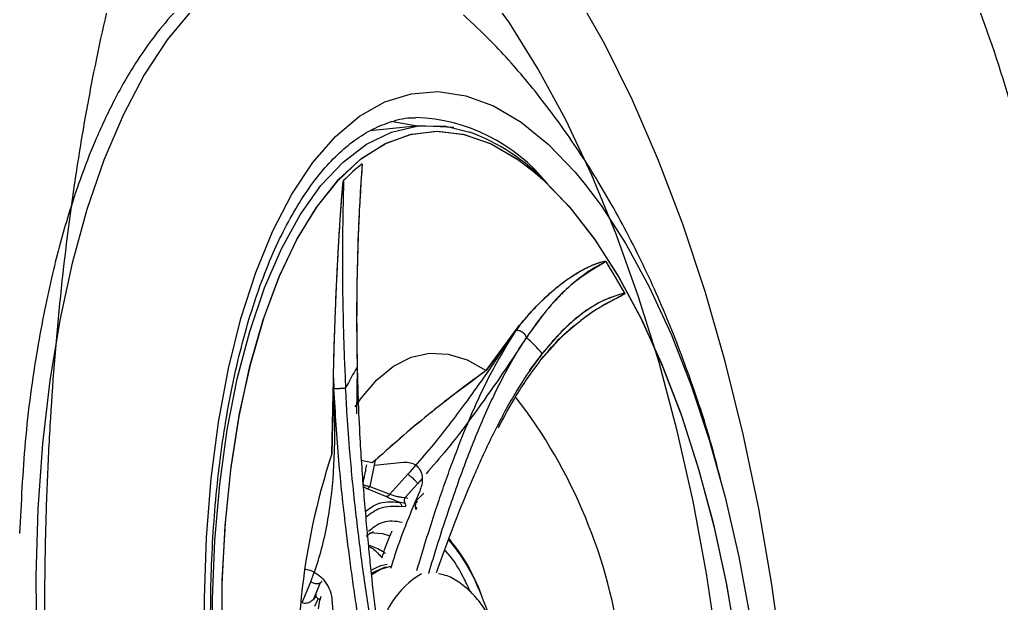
# Model space of a CAD drawing. Header units: inches. Extents: x -1 to 81, y -22 to 129.
# Drawn here: x 8.017 to 10.246, y 16.369 to 17.695 of the extents above; entities that cross this region are included whole.
import ezdxf

# ---------------------------------------------------------------- set-up
doc = ezdxf.new("R2010")
doc.units = ezdxf.units.IN
doc.header["$MEASUREMENT"] = 0
doc.layers.add('1', color=4, linetype='Continuous')

# ---------------------------------------------------------------- blocks, each defined once
blk = doc.blocks.new('2026 PACE')
at = {"color": 8, "linetype": 'Continuous', "lineweight": 25}
for p, q in [((9.4846, 17.4528), (9.5389, 17.4398)), ((9.4846, 17.4528), (9.5389, 17.4398)), ((9.7033, 16.9364), (9.6739, 16.8983)), ((9.3174, 16.6879), (9.2923, 16.6934)), ((9.4304, 16.6523), (9.4203, 16.6405)), ((9.4344, 16.619), (9.4161, 16.6007)), ((9.3783, 16.5985), (9.3696, 16.6021)), ((9.419, 16.5843), (9.4152, 16.587)), ((9.2006, 16.3844), (9.1984, 16.3762))]:
    blk.add_line(p, q, dxfattribs=at)
at = {"color": 8, "linetype": 'Continuous', "lineweight": 25, "flags": 128}
for points in [[(9.505, 17.7253), (9.4365, 17.7782), (9.3673, 17.8182), (9.2979, 17.8446), (9.2289, 17.8574), (9.1609, 17.8565), (9.0942, 17.8418), (9.0295, 17.8134), (8.9672, 17.7716), (8.9079, 17.7168), (8.8518, 17.6492), (8.7996, 17.5695), (8.7515, 17.4782), (8.708, 17.376), (8.6693, 17.2637), (8.6358, 17.1422), (8.6078, 17.0124), (8.5854, 16.8752), (8.5687, 16.7318), (8.5581, 16.5831), (8.5534, 16.4304)], [(8.9361, 16.3799), (8.9407, 16.5182), (8.9514, 16.6523), (8.9681, 16.7807), (8.9907, 16.9024), (9.019, 17.016), (9.0526, 17.1206), (9.0913, 17.2151), (9.1347, 17.2985), (9.1823, 17.3702), (9.2337, 17.4294), (9.2885, 17.4755), (9.346, 17.5081), (9.4058, 17.5269), (9.4672, 17.5316), (9.5296, 17.5224), (9.5926, 17.4991), (9.6553, 17.4622), (9.7174, 17.4118), (9.778, 17.3485), (9.801, 17.3208)], [(8.9556, 16.2429), (8.9547, 16.3788), (8.9599, 16.5116), (8.971, 16.64), (8.9881, 16.7628), (9.0109, 16.8788), (9.0391, 16.9867), (9.0726, 17.0855), (9.1109, 17.1742), (9.1537, 17.252), (9.2006, 17.318), (9.2511, 17.3716), (9.3046, 17.4123), (9.3608, 17.4397), (9.4189, 17.4535), (9.423, 17.4539)], [(8.9556, 16.2429), (8.9547, 16.3788), (8.9599, 16.5116), (8.971, 16.64), (8.9881, 16.7628), (9.0109, 16.8788), (9.0391, 16.9867), (9.0726, 17.0855), (9.1109, 17.1742), (9.1537, 17.252), (9.2006, 17.318), (9.2511, 17.3716), (9.3046, 17.4123), (9.3608, 17.4397), (9.4189, 17.4535), (9.423, 17.4539)], [(8.9754, 16.2842), (8.9764, 16.4199), (8.9837, 16.5521), (8.997, 16.6794), (9.0162, 16.8004), (9.0412, 16.914), (9.0717, 17.0189), (9.1074, 17.1142), (9.1479, 17.1987), (9.1928, 17.2717), (9.2417, 17.3324), (9.294, 17.3802), (9.3492, 17.4145), (9.4067, 17.4351), (9.466, 17.4417), (9.5264, 17.4342), (9.5873, 17.4128), (9.6481, 17.3776), (9.685, 17.3495)], [(8.9755, 16.2763), (8.9762, 16.4122), (8.9831, 16.5446), (8.996, 16.6722), (9.015, 16.7936), (9.0396, 16.9077), (9.0698, 17.0131), (9.1052, 17.109), (9.1455, 17.1942), (9.1901, 17.2678), (9.2388, 17.3292), (9.2909, 17.3778), (9.3459, 17.4129), (9.4033, 17.4343), (9.4625, 17.4417), (9.5229, 17.435), (9.5838, 17.4144), (9.6446, 17.38), (9.6815, 17.3524)], [(9.3922, 16.6095), (9.3952, 16.6087), (9.3981, 16.6078)], [(9.3119, 16.53), (9.3407, 16.5275), (9.3553, 16.5229)], [(9.3138, 16.4446), (9.3366, 16.4551), (9.3508, 16.4578)], [(9.3147, 16.4377), (9.3457, 16.451), (9.3511, 16.4519)], [(8.5534, 16.4304), (8.5548, 16.2748), (8.5622, 16.1175), (8.5756, 15.9597), (8.5949, 15.8026), (8.6199, 15.6473), (8.6505, 15.4951), (8.6864, 15.3471), (8.7273, 15.2045), (8.773, 15.0683), (8.823, 14.9396), (8.877, 14.8193), (8.9346, 14.7084), (8.9954, 14.6077)], [(9.6251, 14.623), (9.5622, 14.6463), (9.4994, 14.6832), (9.4374, 14.7336), (9.3767, 14.7969), (9.3179, 14.8724), (9.2617, 14.9595), (9.2085, 15.0573), (9.1588, 15.1649), (9.1132, 15.2813), (9.072, 15.4052), (9.0357, 15.5356), (9.0047, 15.6712), (8.9791, 15.8106), (8.9593, 15.9526), (8.9455, 16.0957), (8.9377, 16.2386), (8.9361, 16.3799)]]:
    blk.add_lwpolyline(points, dxfattribs=at)
at = {"color": 8, "linetype": 'Continuous', "lineweight": 25}
for centre, radius, start, end in [((9.4015, 17.0711), 0.4019, 38.8687, 87.9159), ((9.5308, 16.2633), 0.2004, 120.5514, 173.5553)]:
    blk.add_arc(centre, radius, start, end, dxfattribs=at)
for points, knots in [([(9.4187, 16.4431), (9.4208, 16.4505), (9.4291, 16.4787), (9.4437, 16.526), (9.4618, 16.5822), (9.4793, 16.6339), (9.4965, 16.6821), (9.5142, 16.7288), (9.543, 16.8002), (9.5851, 16.8937), (9.6242, 16.9567), (9.6442, 16.989)], [0, 0, 0, 0, 0.034266, 0.129852, 0.222304, 0.302863, 0.383415, 0.464089, 0.54504, 0.767193, 1, 1, 1, 1]), ([(9.6675, 16.973), (9.6548, 16.9538), (9.6305, 16.9167), (9.5886, 16.8549), (9.5414, 16.7888), (9.4928, 16.7242), (9.4552, 16.681), (9.4395, 16.6629)], [0, 0, 0, 0, 0.21943, 0.422437, 0.610407, 0.836396, 1, 1, 1, 1]), ([(9.446, 16.4368), (9.446, 16.4371), (9.4579, 16.48), (9.4848, 16.563), (9.5186, 16.6618), (9.5474, 16.7362), (9.5698, 16.7899), (9.5923, 16.8392), (9.6174, 16.8892), (9.642, 16.9334), (9.66, 16.9612), (9.6677, 16.973)], [0, 0, 0, 0, 0.001332, 0.19882, 0.40141, 0.496902, 0.595291, 0.700753, 0.787792, 0.90993, 1, 1, 1, 1]), ([(9.7035, 16.9364), (9.6945, 16.9245), (9.6735, 16.8969), (9.6447, 16.8515), (9.6207, 16.8096), (9.6083, 16.7856), (9.604, 16.7771)], [0, 0, 0, 0, 0.26368, 0.611241, 0.862366, 1, 1, 1, 1]), ([(9.3092, 16.1915), (9.3071, 16.2038), (9.3019, 16.2338), (9.2938, 16.2827), (9.2855, 16.3358), (9.2777, 16.3874), (9.2706, 16.4378), (9.2637, 16.4896), (9.2533, 16.5733), (9.2402, 16.6947), (9.2337, 16.8015), (9.2304, 16.8561)], [0, 0, 0, 0, 0.064358, 0.156965, 0.246537, 0.324585, 0.402627, 0.480787, 0.559216, 0.774447, 1, 1, 1, 1]), ([(9.3331, 16.2096), (9.3322, 16.2147), (9.3249, 16.2543), (9.312, 16.3369), (9.2973, 16.4365), (9.2865, 16.5202), (9.2789, 16.5849), (9.2722, 16.6492), (9.2658, 16.7199), (9.2606, 16.7882), (9.258, 16.8371), (9.2568, 16.8578)], [0, 0, 0, 0, 0.0284809, 0.2200136, 0.417808, 0.5106835, 0.6063772, 0.7089501, 0.7936056, 0.9123975, 1, 1, 1, 1]), ([(9.3012, 16.5776), (9.31, 16.584), (9.3341, 16.6018), (9.3611, 16.5998), (9.3783, 16.5985)], [0, 0, 0, 0, 0.361668, 1, 1, 1, 1]), ([(9.3023, 16.5647), (9.313, 16.5727), (9.3386, 16.5918), (9.3673, 16.59), (9.3839, 16.5889)], [0, 0, 0, 0, 0.4177063, 1, 1, 1, 1]), ([(9.4161, 16.6007), (9.4172, 16.6005), (9.4192, 16.6003), (9.4194, 16.6007), (9.4195, 16.6009)], [0, 0, 0, 0, 0.5639164, 1, 1, 1, 1]), ([(9.3852, 16.5525), (9.3777, 16.5539), (9.356, 16.5579), (9.3299, 16.5507), (9.3134, 16.5358), (9.3091, 16.5319)], [0, 0, 0, 0, 0.283751, 0.813176, 1, 1, 1, 1]), ([(9.4901, 16.5137), (9.5013, 16.4997), (9.5287, 16.4656), (9.5651, 16.3926), (9.5859, 16.3296), (9.5954, 16.3005)], [0, 0, 0, 0, 0.272725, 0.664246, 1, 1, 1, 1]), ([(9.54, 16.3953), (9.5347, 16.4067), (9.5179, 16.4434), (9.4975, 16.475), (9.4823, 16.4896), (9.4816, 16.4904)], [0, 0, 0, 0, 0.299968, 0.964578, 1, 1, 1, 1]), ([(9.1776, 16.4176), (9.1789, 16.417), (9.1814, 16.4158), (9.1857, 16.4145), (9.1901, 16.4138), (9.1942, 16.4139), (9.1976, 16.4145), (9.1992, 16.4154), (9.1998, 16.4158)], [0, 0, 0, 0, 0.154447, 0.321796, 0.499005, 0.681591, 0.864176, 1, 1, 1, 1]), ([(9.1583, 16.3705), (9.1599, 16.3701), (9.163, 16.3693), (9.1681, 16.3696), (9.173, 16.3708), (9.179, 16.3736), (9.1823, 16.3769), (9.1844, 16.379)], [0, 0, 0, 0, 0.165764, 0.334642, 0.506643, 0.681205, 1, 1, 1, 1])]:
    blk.add_open_spline(points, degree=3, knots=knots, dxfattribs=at)
at = {"layer": '1', "color": 4, "linetype": 'Continuous', "lineweight": 25}
for p, q in [((9.4035, 17.4718), (9.4161, 17.4727)), ((9.423, 17.4539), (9.3129, 17.4428)), ((9.423, 17.4539), (9.3129, 17.4428)), ((9.4877, 17.451), (9.423, 17.4539)), ((9.4877, 17.451), (9.423, 17.4539)), ((9.5026, 17.4503), (9.4877, 17.451)), ((9.5026, 17.4503), (9.4877, 17.451)), ((9.6533, 17.0023), (9.5762, 16.8977)), ((9.5762, 16.8977), (9.652, 17.0008)), ((9.652, 17.0008), (9.644, 16.989)), ((9.6533, 17.0023), (9.6442, 16.989)), ((9.7008, 16.9228), (9.7462, 16.9735)), ((9.2829, 16.9053), (9.2817, 16.7998)), ((9.2292, 16.8806), (9.2254, 16.7082)), ((9.2254, 16.7082), (9.2291, 16.8777)), ((9.2291, 16.8777), (9.2301, 16.8561)), ((9.2292, 16.8806), (9.2304, 16.8561)), ((9.324, 16.6939), (9.3118, 16.6347)), ((9.3215, 16.683), (9.3883, 16.6894)), ((9.3575, 16.6167), (9.3984, 16.6621)), ((9.3118, 16.6347), (9.3575, 16.6167)), ((9.3922, 16.6095), (9.4203, 16.6405)), ((9.3484, 16.6119), (9.304, 16.6296)), ((9.3919, 16.5957), (9.3783, 16.5985)), ((9.3839, 16.5889), (9.3938, 16.5896)), ((9.1583, 16.3705), (9.1776, 16.4176)), ((9.1845, 16.379), (9.2, 16.4161)), ((9.1942, 16.3798), (9.1862, 16.3613)), ((9.1954, 16.3561), (9.1984, 16.3762))]:
    blk.add_line(p, q, dxfattribs=at)
at = {"layer": '1', "color": 3, "linetype": 'Continuous', "lineweight": 25, "flags": 128}
for points in [[(10.1563, 14.6018), (10.1921, 14.7401), (10.2224, 14.8866), (10.2469, 15.0405), (10.2655, 15.2007), (10.2781, 15.3663), (10.2845, 15.5361), (10.2848, 15.7092), (10.2789, 15.8844), (10.2669, 16.0607), (10.2489, 16.2368), (10.2249, 16.4117), (10.1951, 16.5843), (10.1598, 16.7535), (10.1191, 16.9183), (10.0733, 17.0775), (10.0226, 17.2302), (9.9674, 17.3754), (9.9081, 17.5122), (9.8451, 17.6397), (9.7786, 17.7572)], [(9.9816, 14.5804), (10.0214, 14.7033), (10.0559, 14.8354), (10.0848, 14.9756), (10.108, 15.1232), (10.1253, 15.277), (10.1366, 15.436), (10.1418, 15.5991), (10.1409, 15.7652), (10.1338, 15.9332), (10.1207, 16.102), (10.1016, 16.2702), (10.0766, 16.437), (10.046, 16.601), (10.0099, 16.7611), (9.9685, 16.9163), (9.9222, 17.0656), (9.8713, 17.2078), (9.8161, 17.342), (9.757, 17.4674), (9.6944, 17.583), (9.6288, 17.688), (9.5605, 17.7818)]]:
    blk.add_lwpolyline(points, dxfattribs=at)
at = {"layer": '1', "color": 4, "linetype": 'Continuous', "lineweight": 25, "flags": 128}
for points in [[(9.417, 17.4533), (9.4153, 17.4538), (9.3594, 17.4635)], [(9.423, 17.4539), (9.4785, 17.4535), (9.4846, 17.4528)], [(9.423, 17.4539), (9.4785, 17.4535), (9.4846, 17.4528)], [(9.6815, 17.3524), (9.7048, 17.3322), (9.7636, 17.2715), (9.8206, 17.1984), (9.875, 17.1138), (9.9263, 17.0186), (9.9741, 16.9136), (10.0178, 16.8), (10.057, 16.6789), (10.0912, 16.5516), (10.1202, 16.4194), (10.1436, 16.2837), (10.1612, 16.1457), (10.1728, 16.007), (10.1782, 15.869)], [(9.685, 17.3495), (9.7082, 17.329), (9.767, 17.2676), (9.8238, 17.1939), (9.878, 17.1086), (9.9292, 17.0128), (9.9767, 16.9073), (10.0202, 16.7932), (10.0591, 16.6717), (10.0931, 16.5441), (10.1217, 16.4117), (10.1448, 16.2758)], [(9.801, 17.3208), (9.8368, 17.273), (9.893, 17.1859), (9.9463, 17.0881), (9.9959, 16.9805), (10.0415, 16.8641), (10.0827, 16.7402), (10.119, 16.6098), (10.1501, 16.4742), (10.1756, 16.3348), (10.1954, 16.1928), (10.2093, 16.0497), (10.217, 15.9068), (10.2186, 15.7655), (10.214, 15.6272), (10.2033, 15.4931), (10.1866, 15.3647), (10.164, 15.243), (10.1357, 15.1294), (10.1021, 15.0248), (10.0634, 14.9303), (10.0294, 14.8631)], [(9.2786, 16.8152), (9.2927, 16.8357), (9.3279, 16.8769), (9.3657, 16.9078), (9.4056, 16.9279), (9.4472, 16.937), (9.4898, 16.935), (9.533, 16.9218), (9.5762, 16.8977)], [(9.2786, 16.8152), (9.2927, 16.8357), (9.3279, 16.8769), (9.3657, 16.9078), (9.4056, 16.9279), (9.4472, 16.937), (9.4898, 16.935), (9.533, 16.9218), (9.5762, 16.8977)], [(9.3582, 16.4523), (9.3361, 16.4461), (9.3145, 16.4327)], [(9.1895, 16.3882), (9.1908, 16.3936), (9.1916, 16.3966)]]:
    blk.add_lwpolyline(points, dxfattribs=at)
at = {"layer": '1', "color": 4, "linetype": 'Continuous', "lineweight": 25}
for centre, radius, start, end in [((9.3751, 17.0033), 0.4663, 43.547, 69.4289), ((9.3751, 17.0033), 0.4663, 43.5469, 69.4289), ((9.5489, 17.0416), 0.4133, 128.025, 135.8641), ((9.5489, 17.0416), 0.4133, 128.0259, 135.864), ((8.731, 16.4328), 1.3251, 28.9304, 32.5343), ((8.731, 16.4328), 1.3251, 28.9306, 32.5347), ((9.3227, 16.5997), 0.5082, 41.4973, 47.2807), ((9.3229, 16.5997), 0.5082, 41.4978, 47.2813), ((9.7982, 16.5905), 0.6037, 148.5637, 153.7194), ((8.6898, 16.1042), 1.203, 7.3305, 37.656), ((10.685, 16.227), 1.5369, 161.7538, 186.5827)]:
    blk.add_arc(centre, radius, start, end, dxfattribs=at)
at = {"layer": '1', "color": 3, "linetype": 'Continuous', "lineweight": 25}
blk.add_open_spline([(8.5865, 15.9146), (8.5809, 16.009), (8.5772, 16.1039), (8.5733, 16.2945), (8.5732, 16.3903), (8.5759, 16.5346), (8.5773, 16.5828), (8.581, 16.6782), (8.5833, 16.7256), (8.5916, 16.8665), (8.5989, 16.9591), (8.6173, 17.1415), (8.6283, 17.2312), (8.6445, 17.3416), (8.6479, 17.3636), (8.6548, 17.4071), (8.6584, 17.4287), (8.6694, 17.4927), (8.6772, 17.5347), (8.7018, 17.6582), (8.7199, 17.7376), (8.7496, 17.8521), (8.7599, 17.8895), (8.7815, 17.9629), (8.7927, 17.9989), (8.8277, 18.1041), (8.8524, 18.17), (8.9047, 18.2937), (8.9323, 18.3515), (8.9759, 18.4321), (8.9908, 18.458), (9.0214, 18.5078), (9.0371, 18.5317), (9.0851, 18.6001), (9.1182, 18.6409), (9.1865, 18.7133), (9.2217, 18.7449), (9.2943, 18.7991), (9.3318, 18.8218), (9.3897, 18.8488), (9.4092, 18.8566), (9.4484, 18.8698), (9.4682, 18.8752), (9.5278, 18.8879), (9.5682, 18.8917), (9.6501, 18.89), (9.6916, 18.8845), (9.7548, 18.8691), (9.7761, 18.8627), (9.8186, 18.8477), (9.8398, 18.8391), (9.9033, 18.8098), (9.9456, 18.7857), (10.0297, 18.7287), (10.0717, 18.6957), (10.1342, 18.6394), (10.155, 18.6194), (10.1965, 18.5772), (10.2172, 18.5549), (10.2784, 18.485), (10.3182, 18.4345), (10.3956, 18.3256), (10.4332, 18.2673), (10.506, 18.1426), (10.5412, 18.0763), (10.5835, 17.988), (10.5919, 17.9701), (10.6084, 17.9339), (10.6165, 17.9157), (10.6404, 17.8604), (10.6559, 17.8228), (10.7006, 17.7079), (10.7283, 17.6285), (10.7792, 17.464), (10.8025, 17.3789), (10.8285, 17.2688), (10.8336, 17.2466), (10.8434, 17.2018), (10.8482, 17.1793), (10.8618, 17.1114), (10.8702, 17.0659), (10.8931, 16.9286), (10.9055, 16.8359), (10.9245, 16.6484), (10.931, 16.5535), (10.9362, 16.4095), (10.9372, 16.361), (10.9375, 16.2646), (10.9369, 16.2165), (10.9327, 16.073), (10.9268, 15.9779), (10.918, 15.8836)], degree=3, knots=[0, 0, 0, 0, 0.03125, 0.03125, 0.0625, 0.0625, 0.078125, 0.078125, 0.09375, 0.09375, 0.125, 0.125, 0.15625, 0.15625, 0.164062, 0.164062, 0.171875, 0.171875, 0.1875, 0.1875, 0.21875, 0.21875, 0.234375, 0.234375, 0.25, 0.25, 0.28125, 0.28125, 0.3125, 0.3125, 0.328125, 0.328125, 0.34375, 0.34375, 0.375, 0.375, 0.40625, 0.40625, 0.4375, 0.4375, 0.453125, 0.453125, 0.46875, 0.46875, 0.5, 0.5, 0.53125, 0.53125, 0.546875, 0.546875, 0.5625, 0.5625, 0.59375, 0.59375, 0.625, 0.625, 0.640625, 0.640625, 0.65625, 0.65625, 0.6875, 0.6875, 0.71875, 0.71875, 0.75, 0.75, 0.757812, 0.757812, 0.765625, 0.765625, 0.78125, 0.78125, 0.8125, 0.8125, 0.84375, 0.84375, 0.851562, 0.851562, 0.859375, 0.859375, 0.875, 0.875, 0.90625, 0.90625, 0.9375, 0.9375, 0.953125, 0.953125, 0.96875, 0.96875, 1, 1, 1, 1], dxfattribs=at)
at = {"layer": '1', "color": 4, "linetype": 'Continuous', "lineweight": 25}
for points, knots in [([(9.5037, 17.7231), (9.4653, 17.7542), (9.3813, 17.822), (9.2666, 17.8604), (9.1678, 17.8679), (9.0938, 17.8565), (9.0226, 17.8313), (8.9522, 17.7901), (8.8881, 17.7349), (8.8321, 17.672), (8.7811, 17.6011), (8.7319, 17.516), (8.6891, 17.4245), (8.655, 17.3368), (8.6221, 17.2374), (8.5879, 17.1114), (8.5537, 16.9399), (8.5267, 16.7429), (8.5199, 16.5974), (8.5165, 16.5272)], [0, 0, 0, 0, 0.082119, 0.179474, 0.241185, 0.295116, 0.341246, 0.400337, 0.457542, 0.499605, 0.547928, 0.601041, 0.649469, 0.691518, 0.727352, 0.783969, 0.850887, 0.928097, 1, 1, 1, 1]), ([(10.1078, 16.6521), (10.1024, 16.6736), (10.0838, 16.7471), (10.0439, 16.8694), (9.9872, 17.0197), (9.9198, 17.1681), (9.8444, 17.3071), (9.7631, 17.4337), (9.6783, 17.5454), (9.5995, 17.6361), (9.5455, 17.6864), (9.5246, 17.7059)], [0, 0, 0, 0, 0.052084, 0.177777, 0.306879, 0.440083, 0.577414, 0.699343, 0.816496, 0.928724, 1, 1, 1, 1]), ([(8.967, 16.011), (8.9629, 16.0568), (8.9572, 16.1209), (8.9525, 16.215), (8.9502, 16.2941), (8.9502, 16.3872), (8.9531, 16.4829), (8.9593, 16.5804), (8.9691, 16.6774), (8.9824, 16.7726), (8.9993, 16.8645), (9.0195, 16.9522), (9.043, 17.0347), (9.0695, 17.1113), (9.0988, 17.1814), (9.1306, 17.2446), (9.1646, 17.3004), (9.2005, 17.3488), (9.2382, 17.3895), (9.2776, 17.4226), (9.319, 17.4482), (9.3632, 17.4649), (9.3951, 17.4732), (9.413, 17.4722), (9.4146, 17.4721)], [0, 0, 0, 0, 0.060811, 0.085093, 0.125311, 0.166786, 0.210983, 0.256761, 0.303646, 0.351258, 0.399322, 0.447632, 0.496036, 0.54442, 0.592713, 0.640884, 0.688961, 0.737055, 0.785377, 0.834343, 0.884673, 0.93753, 0.994602, 1, 1, 1, 1]), ([(9.2943, 17.3671), (9.2915, 17.3244), (9.2863, 17.243), (9.2825, 17.1208), (9.2813, 17.0093), (9.2824, 16.9385), (9.2829, 16.9053)], [0, 0, 0, 0, 0.292679, 0.556946, 0.792739, 1, 1, 1, 1]), ([(9.2943, 17.3671), (9.2924, 17.3392), (9.2887, 17.2831), (9.2851, 17.2005), (9.2828, 17.1208), (9.2818, 17.047), (9.2819, 16.975), (9.2827, 16.9285), (9.2831, 16.9054)], [0, 0, 0, 0, 0.192209, 0.385632, 0.546718, 0.708701, 0.855465, 1, 1, 1, 1]), ([(9.2291, 16.8777), (9.2294, 16.8895), (9.2299, 16.9143), (9.231, 16.9531), (9.2324, 16.9953), (9.2341, 17.0407), (9.2361, 17.0894), (9.2386, 17.1412), (9.2415, 17.193), (9.2444, 17.2401), (9.2472, 17.2807), (9.2494, 17.3082), (9.2511, 17.3237), (9.2517, 17.3278), (9.252, 17.3289), (9.2521, 17.3292), (9.2522, 17.3293), (9.2522, 17.3294)], [0, 0, 0, 0, 0.076091, 0.159217, 0.249599, 0.347471, 0.453074, 0.566653, 0.688459, 0.798268, 0.884794, 0.967963, 0.990274, 0.996657, 0.998687, 0.999427, 1, 1, 1, 1]), ([(9.2292, 16.8806), (9.2297, 16.9031), (9.2309, 16.9526), (9.2333, 17.0243), (9.236, 17.0881), (9.2386, 17.141), (9.2413, 17.1908), (9.2443, 17.2388), (9.2473, 17.282), (9.2494, 17.3094), (9.2511, 17.3242), (9.2517, 17.3279), (9.252, 17.3289), (9.2521, 17.3292), (9.2522, 17.3293), (9.2522, 17.3294)], [0, 0, 0, 0, 0.145205, 0.32012, 0.464874, 0.56292, 0.670696, 0.798522, 0.889305, 0.969994, 0.990799, 0.996799, 0.998729, 0.999441, 1, 1, 1, 1]), ([(9.2522, 17.3294), (9.2518, 17.3114), (9.2508, 17.2737), (9.2499, 17.2187), (9.2495, 17.1595), (9.2496, 17.0963), (9.2506, 17.0339), (9.2521, 16.9735), (9.254, 16.9176), (9.2559, 16.8775), (9.2568, 16.8578)], [0, 0, 0, 0, 0.118993, 0.250178, 0.358069, 0.500219, 0.652127, 0.750148, 0.877347, 1, 1, 1, 1]), ([(9.652, 17.0008), (9.6664, 17.0175), (9.6921, 17.0473), (9.7264, 17.0789), (9.753, 17.1), (9.7753, 17.1152), (9.7943, 17.1264), (9.8108, 17.1346), (9.8237, 17.1401), (9.8344, 17.1438), (9.8417, 17.1458), (9.8462, 17.1462), (9.8475, 17.1459), (9.8479, 17.1457), (9.8481, 17.1455), (9.8481, 17.1454)], [0, 0, 0, 0, 0.211877, 0.377914, 0.513645, 0.615978, 0.719861, 0.809086, 0.876018, 0.925828, 0.979614, 0.993526, 0.997654, 0.999036, 1, 1, 1, 1]), ([(9.6533, 17.0023), (9.6595, 17.0097), (9.6728, 17.0255), (9.6918, 17.0458), (9.7092, 17.0629), (9.7251, 17.0774), (9.7465, 17.0953), (9.772, 17.1135), (9.797, 17.128), (9.8148, 17.1365), (9.8288, 17.1421), (9.8388, 17.1453), (9.8454, 17.1462), (9.8472, 17.146), (9.8478, 17.1457), (9.848, 17.1456), (9.8481, 17.1455), (9.8481, 17.1454)], [0, 0, 0, 0, 0.0926906, 0.1965185, 0.2831825, 0.3536274, 0.4371772, 0.6083724, 0.7453792, 0.8285849, 0.8912614, 0.9703405, 0.9908949, 0.996828, 0.9987386, 0.9994448, 1, 1, 1, 1]), ([(9.8481, 17.1454), (9.8182, 17.1277), (9.7733, 17.101), (9.7124, 17.0361), (9.6825, 16.994), (9.6675, 16.973)], [0, 0, 0, 0, 0.499974, 0.750046, 1, 1, 1, 1]), ([(9.8481, 17.1454), (9.8411, 17.1419), (9.8263, 17.1344), (9.8048, 17.1207), (9.7818, 17.1036), (9.7575, 17.0825), (9.7337, 17.0583), (9.7109, 17.032), (9.6899, 17.0054), (9.675, 16.9837), (9.6677, 16.973)], [0, 0, 0, 0, 0.118992, 0.250177, 0.358107, 0.500217, 0.652031, 0.750145, 0.877265, 1, 1, 1, 1]), ([(9.8907, 17.0738), (9.8728, 17.0682), (9.8387, 17.0577), (9.7888, 17.025), (9.7442, 16.9853), (9.7164, 16.952), (9.7033, 16.9364)], [0, 0, 0, 0, 0.29268, 0.556946, 0.792739, 1, 1, 1, 1]), ([(9.8907, 17.0738), (9.8788, 17.0704), (9.855, 17.0636), (9.8205, 17.0457), (9.788, 17.0233), (9.7585, 16.9978), (9.7304, 16.9691), (9.7124, 16.9472), (9.7035, 16.9364)], [0, 0, 0, 0, 0.195459, 0.390276, 0.552712, 0.713557, 0.858443, 1, 1, 1, 1]), ([(9.8907, 17.0738), (9.8907, 17.0737), (9.8908, 17.0737), (9.8908, 17.0735), (9.8908, 17.0734), (9.8908, 17.0733), (9.8908, 17.0731), (9.8907, 17.0728), (9.8901, 17.0718), (9.8866, 17.0693), (9.8727, 17.062), (9.8456, 17.0484), (9.8012, 17.0214), (9.7651, 16.9898), (9.7439, 16.9711)], [0, 0, 0, 0, 0.000505, 0.000938, 0.001149, 0.001368, 0.001859, 0.0032, 0.005149, 0.019704, 0.084333, 0.316983, 0.59822, 1, 1, 1, 1]), ([(9.885, 17.0686), (9.8834, 17.0677), (9.8805, 17.0661), (9.8755, 17.0637), (9.8698, 17.0608), (9.8629, 17.0573), (9.855, 17.0531), (9.8453, 17.0478), (9.8339, 17.041), (9.8205, 17.0326), (9.8065, 17.0234), (9.7967, 17.0158), (9.7917, 17.012)], [0, 0, 0, 0, 0.053435, 0.101731, 0.168699, 0.245485, 0.331964, 0.427995, 0.560636, 0.701221, 0.849531, 1, 1, 1, 1]), ([(9.7006, 16.9227), (9.7161, 16.9411), (9.7465, 16.9773), (9.7768, 17.0007), (9.7917, 17.0122)], [0, 0, 0, 0, 0.5092841, 1, 1, 1, 1]), ([(9.3984, 16.6621), (9.4129, 16.6785), (9.4422, 16.7114), (9.4827, 16.7618), (9.5321, 16.8267), (9.5891, 16.9076), (9.6251, 16.961), (9.644, 16.989)], [0, 0, 0, 0, 0.140662, 0.282559, 0.426893, 0.699297, 1, 1, 1, 1]), ([(9.6675, 16.973), (9.6671, 16.9741), (9.6662, 16.9763), (9.6641, 16.9795), (9.6613, 16.9825), (9.658, 16.9851), (9.6544, 16.987), (9.6496, 16.9888), (9.6462, 16.9889), (9.644, 16.989)], [0, 0, 0, 0, 0.121409, 0.249103, 0.380728, 0.513445, 0.644273, 0.770475, 1, 1, 1, 1]), ([(9.6677, 16.973), (9.6668, 16.9751), (9.6654, 16.9783), (9.6619, 16.9821), (9.6587, 16.9848), (9.6551, 16.9868), (9.6502, 16.9888), (9.6465, 16.9889), (9.6442, 16.989)], [0, 0, 0, 0, 0.234643, 0.36249, 0.494052, 0.626491, 0.756856, 1, 1, 1, 1]), ([(9.6038, 16.7679), (9.6172, 16.7931), (9.6487, 16.8524), (9.6824, 16.8978), (9.7017, 16.924)], [0, 0, 0, 0, 0.424708, 1, 1, 1, 1]), ([(9.2831, 16.9054), (9.2836, 16.8821), (9.285, 16.8281), (9.2886, 16.7523), (9.2931, 16.6798), (9.2978, 16.6173), (9.3029, 16.5573), (9.3081, 16.5012), (9.3152, 16.4315), (9.3239, 16.3535), (9.332, 16.2854), (9.3364, 16.2512), (9.3374, 16.2436)], [0, 0, 0, 0, 0.099013, 0.229525, 0.323824, 0.412154, 0.502849, 0.590586, 0.665701, 0.824465, 0.961113, 1, 1, 1, 1]), ([(9.5762, 16.8977), (9.5321, 16.8652), (9.4434, 16.7999), (9.3595, 16.7253), (9.3174, 16.6879)], [0, 0, 0, 0, 0.497956, 1, 1, 1, 1]), ([(9.5762, 16.8977), (9.552, 16.8801), (9.5077, 16.8481), (9.4425, 16.7963), (9.3825, 16.7462), (9.3427, 16.7106), (9.324, 16.6939)], [0, 0, 0, 0, 0.280171, 0.510931, 0.770797, 1, 1, 1, 1]), ([(9.1776, 16.4176), (9.1842, 16.4352), (9.1973, 16.4707), (9.2116, 16.5287), (9.2254, 16.6084), (9.2342, 16.7174), (9.2315, 16.8084), (9.2301, 16.8561)], [0, 0, 0, 0, 0.140662, 0.282559, 0.426893, 0.699296, 1, 1, 1, 1]), ([(9.2568, 16.8578), (9.2556, 16.8577), (9.2538, 16.8574), (9.2497, 16.8571), (9.246, 16.8568), (9.242, 16.8566), (9.2366, 16.8563), (9.2328, 16.8562), (9.2304, 16.8561)], [0, 0, 0, 0, 0.234643, 0.36249, 0.494052, 0.626491, 0.756856, 1, 1, 1, 1]), ([(9.604, 16.7771), (9.6009, 16.7711), (9.5901, 16.7505), (9.5723, 16.7132), (9.5517, 16.6675), (9.5261, 16.6072), (9.4975, 16.5346), (9.4742, 16.4721), (9.4635, 16.4409), (9.4625, 16.438)], [0, 0, 0, 0, 0.061171, 0.212553, 0.358998, 0.484375, 0.751127, 0.977458, 1, 1, 1, 1]), ([(9.2964, 16.6399), (9.2978, 16.6474), (9.2997, 16.6575), (9.3028, 16.672), (9.3043, 16.6791), (9.3053, 16.6837)], [0, 0, 0, 0, 0.503839, 0.681881, 1, 1, 1, 1]), ([(9.324, 16.6939), (9.3222, 16.6923), (9.3197, 16.6902), (9.3173, 16.6887), (9.3167, 16.6883)], [0, 0, 0, 0, 0.753405, 1, 1, 1, 1]), ([(9.3883, 16.6894), (9.3936, 16.6895), (9.4044, 16.6895), (9.4174, 16.683), (9.4268, 16.6722), (9.4316, 16.6569), (9.431, 16.6399), (9.4269, 16.6287), (9.4252, 16.624)], [0, 0, 0, 0, 0.15744, 0.31461, 0.47892, 0.660342, 0.860124, 1, 1, 1, 1]), ([(9.3984, 16.6621), (9.3993, 16.6615), (9.4011, 16.6602), (9.4043, 16.6576), (9.4078, 16.6546), (9.4114, 16.6512), (9.4146, 16.6479), (9.4172, 16.6449), (9.4192, 16.6424), (9.42, 16.6411), (9.4203, 16.6405)], [0, 0, 0, 0, 0.113299, 0.236063, 0.36606, 0.500001, 0.633941, 0.763938, 0.886702, 1, 1, 1, 1]), ([(9.304, 16.6296), (9.303, 16.63), (9.301, 16.6308), (9.2986, 16.6332), (9.2969, 16.6363), (9.2966, 16.6387), (9.2964, 16.6399)], [0, 0, 0, 0, 0.25, 0.5, 0.75, 1, 1, 1, 1]), ([(9.3118, 16.6347), (9.3103, 16.6347), (9.3074, 16.6346), (9.3028, 16.6357), (9.2988, 16.6375), (9.2972, 16.6391), (9.2964, 16.6399)], [0, 0, 0, 0, 0.251487, 0.503295, 0.754485, 1, 1, 1, 1]), ([(9.304, 16.6296), (9.3046, 16.6295), (9.3059, 16.6294), (9.308, 16.6304), (9.3101, 16.6321), (9.3112, 16.6338), (9.3118, 16.6347)], [0, 0, 0, 0, 0.233389, 0.499661, 0.721964, 1, 1, 1, 1]), ([(9.3575, 16.6167), (9.3569, 16.6159), (9.3555, 16.6143), (9.3531, 16.6126), (9.3506, 16.6116), (9.3491, 16.6118), (9.3484, 16.6119)], [0, 0, 0, 0, 0.2370016, 0.4892493, 0.7472085, 1, 1, 1, 1]), ([(9.3696, 16.6021), (9.3667, 16.6033), (9.3614, 16.6056), (9.354, 16.609), (9.3503, 16.6109), (9.3484, 16.6119)], [0, 0, 0, 0, 0.386882, 0.69504, 1, 1, 1, 1]), ([(9.3575, 16.6167), (9.3588, 16.6162), (9.3614, 16.6152), (9.3661, 16.6138), (9.3711, 16.6125), (9.3777, 16.611), (9.3857, 16.6096), (9.39, 16.6095), (9.3922, 16.6095)], [0, 0, 0, 0, 0.11979, 0.241831, 0.366128, 0.492276, 0.746516, 1, 1, 1, 1]), ([(9.4252, 16.624), (9.4054, 16.5774), (9.3812, 16.5204), (9.3623, 16.4589), (9.3589, 16.4477)], [0, 0, 0, 0, 0.81778, 1, 1, 1, 1]), ([(9.3938, 16.5896), (9.3937, 16.5907), (9.3934, 16.5929), (9.3924, 16.5947), (9.3919, 16.5957)], [0, 0, 0, 0, 0.5, 1, 1, 1, 1]), ([(9.4166, 16.586), (9.4164, 16.5863), (9.4157, 16.5878), (9.4153, 16.5918), (9.4167, 16.5971), (9.4188, 16.5997), (9.4198, 16.6009)], [0, 0, 0, 0, 0.107007, 0.427076, 0.727538, 1, 1, 1, 1]), ([(9.3031, 16.5214), (9.3065, 16.5238), (9.3134, 16.5289), (9.3208, 16.5318), (9.3205, 16.5317), (9.3204, 16.5317)], [0, 0, 0, 0, 0.402063, 0.82774, 1, 1, 1, 1]), ([(9.3396, 16.4719), (9.3447, 16.4882), (9.3514, 16.5096), (9.3603, 16.5288), (9.3624, 16.5333)], [0, 0, 0, 0, 0.766127, 1, 1, 1, 1]), ([(9.3084, 16.4988), (9.3118, 16.4972), (9.3224, 16.4919), (9.3326, 16.48), (9.3396, 16.4719)], [0, 0, 0, 0, 0.312161, 1, 1, 1, 1]), ([(9.3481, 16.4819), (9.3456, 16.4835), (9.334, 16.4913), (9.321, 16.4964), (9.3107, 16.5004)], [0, 0, 0, 0, 0.212711, 1, 1, 1, 1]), ([(9.4909, 16.5159), (9.5008, 16.5034), (9.5267, 16.4702), (9.5517, 16.4242), (9.5639, 16.3892), (9.5645, 16.3876)], [0, 0, 0, 0, 0.368549, 0.970839, 1, 1, 1, 1]), ([(9.1643, 16.4464), (9.1659, 16.4464), (9.1732, 16.4461), (9.1864, 16.4398), (9.2022, 16.4283), (9.2155, 16.4117), (9.2237, 16.3941), (9.2251, 16.3825), (9.2257, 16.3778)], [0, 0, 0, 0, 0.051328, 0.228292, 0.413295, 0.617565, 0.842508, 1, 1, 1, 1]), ([(9.6607, 16.0811), (9.6578, 16.1039), (9.6539, 16.1358), (9.6444, 16.1811), (9.635, 16.2181), (9.6216, 16.2592), (9.6055, 16.2984), (9.5867, 16.335), (9.5653, 16.3677), (9.5412, 16.3958), (9.5141, 16.4178), (9.4894, 16.432), (9.4731, 16.4348), (9.468, 16.4357)], [0, 0, 0, 0, 0.133465, 0.187067, 0.275058, 0.364538, 0.458847, 0.555487, 0.653805, 0.753494, 0.85404, 0.953969, 1, 1, 1, 1]), ([(9.1998, 16.4158), (9.2, 16.416), (9.2011, 16.4165), (9.2023, 16.418), (9.2028, 16.4195), (9.203, 16.4202)], [0, 0, 0, 0, 0.113952, 0.574739, 1, 1, 1, 1]), ([(9.1844, 16.379), (9.1847, 16.3793), (9.1875, 16.3816), (9.1885, 16.385), (9.1895, 16.3882)], [0, 0, 0, 0, 0.086033, 1, 1, 1, 1]), ([(9.1892, 16.3856), (9.1887, 16.3843), (9.1876, 16.3818), (9.1854, 16.3797), (9.1843, 16.3786)], [0, 0, 0, 0, 0.500592, 1, 1, 1, 1]), ([(9.1984, 16.3762), (9.1979, 16.3769), (9.1969, 16.3782), (9.1951, 16.3793), (9.1942, 16.3798)], [0, 0, 0, 0, 0.5, 1, 1, 1, 1]), ([(9.2257, 16.3778), (9.2287, 16.3313), (9.2326, 16.2693), (9.241, 16.2138), (9.2431, 16.2)], [0, 0, 0, 0, 0.750979, 1, 1, 1, 1])]:
    blk.add_open_spline(points, degree=3, knots=knots, dxfattribs=at)
for points in [[(9.3922, 16.6095), (9.3916, 16.6084), (9.3904, 16.6063), (9.3898, 16.6025), (9.3902, 16.5988), (9.3913, 16.5967), (9.3919, 16.5957)], [(9.3783, 16.5985), (9.3791, 16.598), (9.3806, 16.5969), (9.3824, 16.5946), (9.3836, 16.5919), (9.3838, 16.5899), (9.3839, 16.5889)], [(9.4168, 16.581), (9.4167, 16.5821), (9.4166, 16.5843), (9.4156, 16.5861), (9.4152, 16.587)], [(9.1895, 16.3882), (9.1893, 16.3875), (9.1888, 16.3862), (9.1896, 16.3839), (9.1914, 16.3817), (9.1933, 16.3804), (9.1942, 16.3798)]]:
    blk.add_open_spline(points, degree=3, dxfattribs=at)

msp = doc.modelspace()

# ---------------------------------------------------------------- block references
msp.add_blockref('2026 PACE', (-0.5, 0))

doc.saveas('drawing.dxf')
